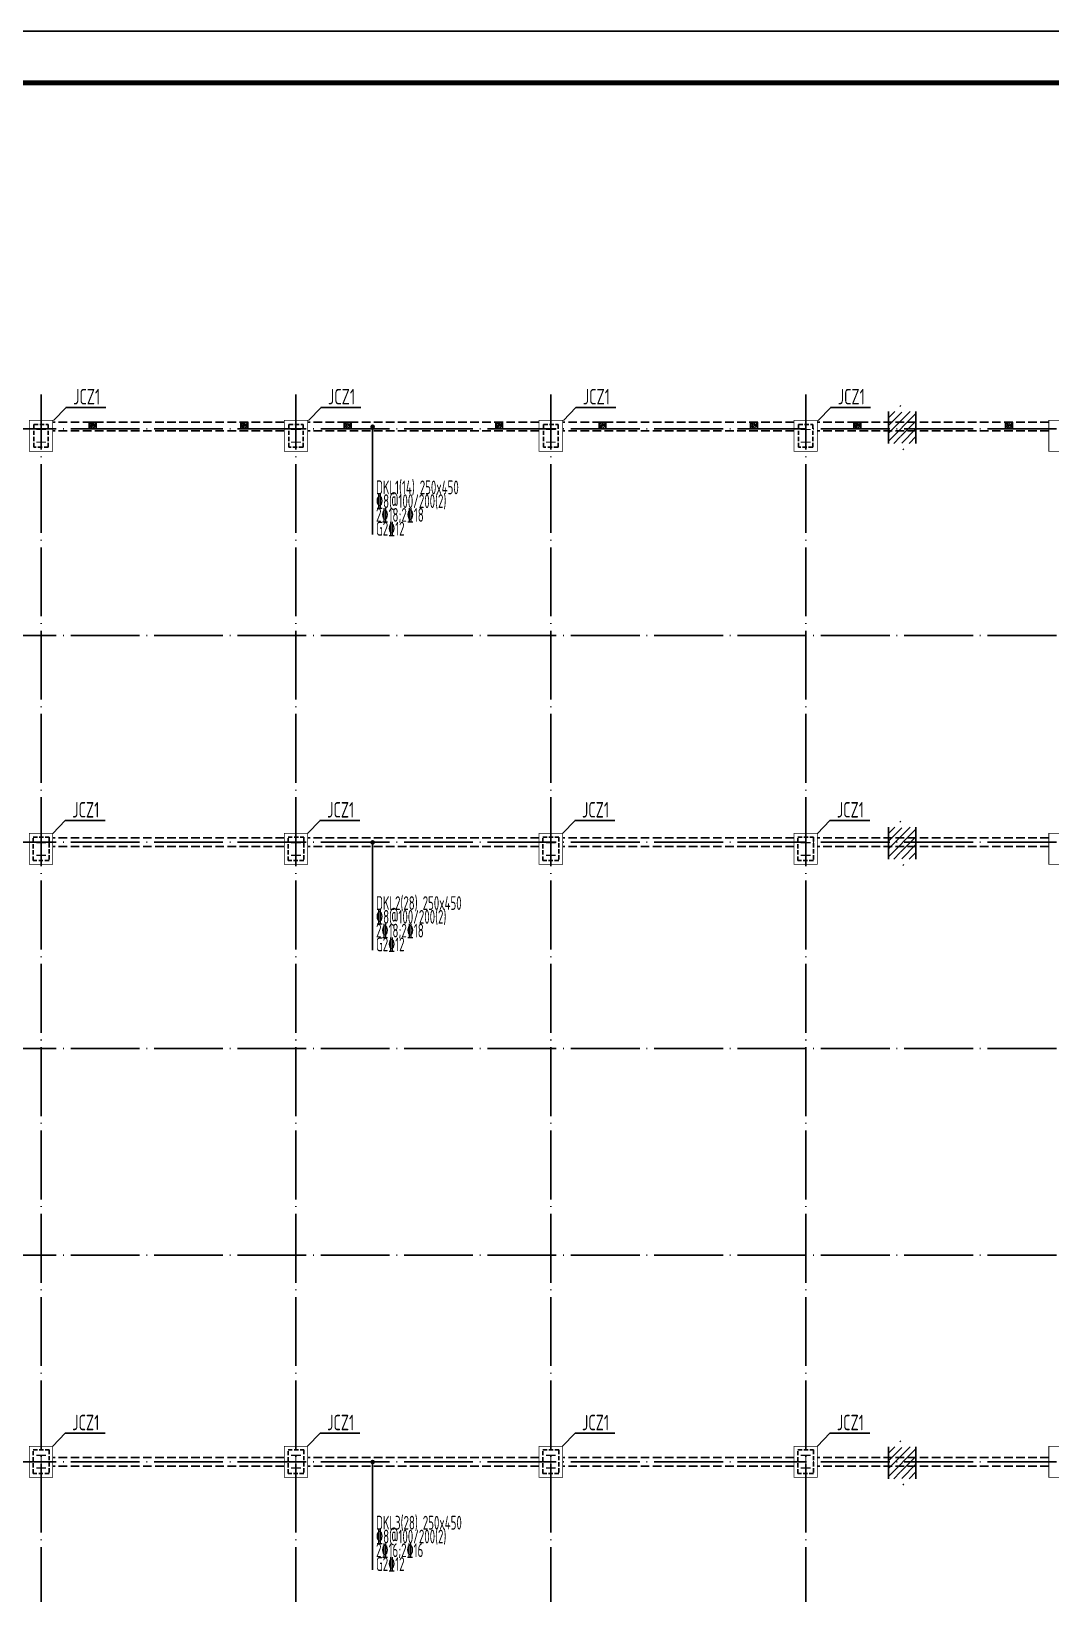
# Model space of a CAD drawing. Extents: x 8844666 to 9156203, y 1662182 to 2655606.
# Drawn here: x 8946904 to 8976504, y 2409792 to 2455181 of the extents above; entities that cross this region are included whole.
import ezdxf

# ---------------------------------------------------------------- set-up
doc = ezdxf.new("R2010")
doc.units = 0
doc.header["$LTSCALE"] = 1000
doc.header["$MEASUREMENT"] = 0
doc.linetypes.add('DASH', pattern=[0.35, 0.25, -0.1])
doc.linetypes.add('DOTE', pattern=[2.42, 2, -0.2, 0.02, -0.2])
doc.layers.get('0').update_dxf_attribs({"linetype": 'CONTINUOUS'})
for name, color, linetype in [('1000', 2, 'CONTINUOUS'), ('DOTE', 8, 'DOTE'), ('GZ', 3, 'CONTINUOUS'), ('PUB_TITLE', 4, 'CONTINUOUS'), ('一般文字', 6, 'CONTINUOUS'), ('柱', 2, 'CONTINUOUS'), ('柱集中标注', 2, 'CONTINUOUS'), ('梁', 4, 'CONTINUOUS'), ('梁集中标注', 150, 'CONTINUOUS')]:
    doc.layers.add(name, color=color, linetype=linetype)
doc.styles.add('TSSD_REIN', font='atssdeng.shx', dxfattribs={"width": 0.7, "bigfont": 'atssdchn.shx'})

# ---------------------------------------------------------------- blocks, each defined once
blk = doc.blocks.new('layisuixin-point')
blk.add_lwpolyline([(-0.25, 0, 0.5, 0.5, 1), (0.25, 0, 0.5, 0.5, 1)], format="xyseb", close=True)

msp = doc.modelspace()

# ---------------------------------------------------------------- hatches: boundary and pattern name
at = {"layer": 'DOTE', "linetype": 'ByBlock'}
h = msp.add_hatch(dxfattribs=at)
h.set_pattern_fill('ANSI31', color=6, scale=100, style=0)
h.set_pattern_definition([(45, (6141800.12, 1381950.41), (-112.2532015, 112.2532015), [])])
h.paths.add_polyline_path([(8972589.3, 2443577.2), (8972589.3, 2443777.2), (8971789.3, 2443777.2), (8971789.3, 2443577.2)])
h.paths.add_polyline_path([(8972589.3, 2443527.2), (8972589.3, 2443577.2), (8971789.3, 2443577.2), (8971789.3, 2443527.2)])
h.paths.add_polyline_path([(8972065.8, 2444135.4), (8971789.3, 2444135.4), (8971789.3, 2443777.2), (8972589.3, 2443777.2), (8972589.3, 2444135.4), (8972290.8, 2444135.4), (8972216.3, 2443925.4), (8972142.3, 2444345.4)])
h.paths.add_polyline_path([(8972290.8, 2443208.6), (8972589.3, 2443208.6), (8972589.3, 2443527.2), (8971789.3, 2443527.2), (8971789.3, 2443208.6), (8972065.8, 2443208.6), (8972142.3, 2443418.6), (8972216.3, 2442998.6)])
h = msp.add_hatch(dxfattribs=at)
h.set_pattern_fill('ANSI31', color=6, scale=100, style=0)
h.set_pattern_definition([(45, (6141800.12, 1369875.41), (-112.2532015, 112.2532015), [])])
h.paths.add_polyline_path([(8972589.3, 2431502.2), (8972589.3, 2431702.2), (8971789.3, 2431702.2), (8971789.3, 2431502.2)])
h.paths.add_polyline_path([(8972589.3, 2431452.2), (8972589.3, 2431502.2), (8971789.3, 2431502.2), (8971789.3, 2431452.2)])
h.paths.add_polyline_path([(8972065.8, 2432060.4), (8971789.3, 2432060.4), (8971789.3, 2431702.2), (8972589.3, 2431702.2), (8972589.3, 2432060.4), (8972290.8, 2432060.4), (8972216.3, 2431850.4), (8972142.3, 2432270.4)])
h.paths.add_polyline_path([(8972290.8, 2431133.6), (8972589.3, 2431133.6), (8972589.3, 2431452.2), (8971789.3, 2431452.2), (8971789.3, 2431133.6), (8972065.8, 2431133.6), (8972142.3, 2431343.6), (8972216.3, 2430923.6)])
h = msp.add_hatch(dxfattribs=at)
h.set_pattern_fill('ANSI31', color=6, scale=100, style=0)
h.set_pattern_definition([(45, (6141800.12, 1351875.41), (-112.2532015, 112.2532015), [])])
h.paths.add_polyline_path([(8972589.3, 2413502.2), (8972589.3, 2413702.2), (8971789.3, 2413702.2), (8971789.3, 2413502.2)])
h.paths.add_polyline_path([(8972589.3, 2413452.2), (8972589.3, 2413502.2), (8971789.3, 2413502.2), (8971789.3, 2413452.2)])
h.paths.add_polyline_path([(8972065.8, 2414060.4), (8971789.3, 2414060.4), (8971789.3, 2413702.2), (8972589.3, 2413702.2), (8972589.3, 2414060.4), (8972290.8, 2414060.4), (8972216.3, 2413850.4), (8972142.3, 2414270.4)])
h.paths.add_polyline_path([(8972290.8, 2413133.6), (8972589.3, 2413133.6), (8972589.3, 2413452.2), (8971789.3, 2413452.2), (8971789.3, 2413133.6), (8972065.8, 2413133.6), (8972142.3, 2413343.6), (8972216.3, 2412923.6)])
at = {"layer": 'GZ'}
h = msp.add_hatch(dxfattribs=at)
h.set_pattern_fill('钢筋混凝土', color=256, scale=20, style=0)
h.set_pattern_definition([(45, (689370.886, 240480.097), (-35.35533906, 35.35533906), []), (50, (689370.89, 240480.1), (143.4520365, -12.550427), [15, -165]), (355, (689370.89, 240480.1), (-27.7502667, 150.4384267), [12, -132]), (100.4514, (689382.84, 240479.05), (115.7018763, 137.8879084), [12.748038, -140.2284224]), (46.1842, (689370.89, 240520.1), (213.4482097, -33.103803), [22.5, -247.5]), (96.6356, (689388.67, 240517.34), (186.932541, 194.823574), [19.1220576, -210.3426]), (351.1842, (689370.89, 240520.1), (186.932389, 194.82372), [18, -198]), (21, (689390.89, 240510.1), (119.3814104, -80.5237781), [15, -165]), (326, (689390.89, 240510.1), (48.6630664, 145.030009), [12, -132]), (71.4514, (689400.83, 240503.39), (168.0445257, 64.5060993), [12.748038, -140.2284224]), (37.5, (689370.886, 240480.097), (2.43197106, 66.57877077), [0, -130.4, 0, -134, 0, -132.5]), (7.5, (689370.886, 240480.1), (52.6139075, 78.8823424), [0, -76.4, 0, -127.4, 0, -50.5]), (327.5, (689326.286, 240480.097), (106.76448723, -4.51097435), [0, -50, 0, -156, 0, -207]), (317.5, (689306.29, 240480.1), (116.6372339, 20.0209965), [0, -65, 0, -103.6, 0, -147])])
h.paths.add_polyline_path([(8948589.3, 2443828.3), (8948789.3, 2443828.3), (8948789.3, 2443628.3), (8948589.3, 2443628.3)])
h = msp.add_hatch(dxfattribs=at)
h.set_pattern_fill('钢筋混凝土', color=256, scale=20, style=0)
h.set_pattern_definition([(45, (693770.94, 240480.093), (-35.35533906, 35.35533906), []), (50, (693770.94, 240480.09), (143.4520365, -12.550427), [15, -165]), (355, (693770.94, 240480.1), (-27.7502667, 150.4384267), [12, -132]), (100.4514, (693782.9, 240479.05), (115.7018763, 137.8879084), [12.748038, -140.2284224]), (46.1842, (693770.94, 240520.1), (213.4482097, -33.103803), [22.5, -247.5]), (96.6356, (693788.73, 240517.33), (186.932541, 194.823574), [19.1220576, -210.3426]), (351.1842, (693770.94, 240520.1), (186.932389, 194.82372), [18, -198]), (21, (693790.94, 240510.09), (119.3814104, -80.5237781), [15, -165]), (326, (693790.94, 240510.1), (48.6630664, 145.030009), [12, -132]), (71.4514, (693800.89, 240503.38), (168.0445257, 64.5060993), [12.748038, -140.2284224]), (37.5, (693770.94, 240480.093), (2.43197106, 66.57877077), [0, -130.4, 0, -134, 0, -132.5]), (7.5, (693770.94, 240480.09), (52.6139075, 78.8823424), [0, -76.4, 0, -127.4, 0, -50.5]), (327.5, (693726.34, 240480.093), (106.76448723, -4.51097435), [0, -50, 0, -156, 0, -207]), (317.5, (693706.34, 240480.09), (116.6372339, 20.0209965), [0, -65, 0, -103.6, 0, -147])])
h.paths.add_polyline_path([(8952989.3, 2443828.3), (8953189.4, 2443828.3), (8953189.4, 2443628.3), (8952989.3, 2443628.3)])
h = msp.add_hatch(dxfattribs=at)
h.set_pattern_fill('钢筋混凝土', color=256, scale=20, style=0)
h.set_pattern_definition([(45, (696770.886, 240480.097), (-35.35533906, 35.35533906), []), (50, (696770.89, 240480.1), (143.4520365, -12.550427), [15, -165]), (355, (696770.89, 240480.1), (-27.7502667, 150.4384267), [12, -132]), (100.4514, (696782.84, 240479.05), (115.7018763, 137.8879084), [12.748038, -140.2284224]), (46.1842, (696770.89, 240520.1), (213.4482097, -33.103803), [22.5, -247.5]), (96.6356, (696788.67, 240517.34), (186.932541, 194.823574), [19.1220576, -210.3426]), (351.1842, (696770.89, 240520.1), (186.932389, 194.82372), [18, -198]), (21, (696790.89, 240510.1), (119.3814104, -80.5237781), [15, -165]), (326, (696790.89, 240510.1), (48.6630664, 145.030009), [12, -132]), (71.4514, (696800.83, 240503.39), (168.0445257, 64.5060993), [12.748038, -140.2284224]), (37.5, (696770.886, 240480.097), (2.43197106, 66.57877077), [0, -130.4, 0, -134, 0, -132.5]), (7.5, (696770.886, 240480.1), (52.6139075, 78.8823424), [0, -76.4, 0, -127.4, 0, -50.5]), (327.5, (696726.286, 240480.097), (106.76448723, -4.51097435), [0, -50, 0, -156, 0, -207]), (317.5, (696706.29, 240480.1), (116.6372339, 20.0209965), [0, -65, 0, -103.6, 0, -147])])
h.paths.add_polyline_path([(8955989.3, 2443828.3), (8956189.3, 2443828.3), (8956189.3, 2443628.3), (8955989.3, 2443628.3)])
h = msp.add_hatch(dxfattribs=at)
h.set_pattern_fill('钢筋混凝土', color=256, scale=20, style=0)
h.set_pattern_definition([(45, (701170.94, 240480.093), (-35.35533906, 35.35533906), []), (50, (701170.94, 240480.09), (143.4520365, -12.550427), [15, -165]), (355, (701170.94, 240480.1), (-27.7502667, 150.4384267), [12, -132]), (100.4514, (701182.9, 240479.05), (115.7018763, 137.8879084), [12.748038, -140.2284224]), (46.1842, (701170.94, 240520.1), (213.4482097, -33.103803), [22.5, -247.5]), (96.6356, (701188.73, 240517.33), (186.932541, 194.823574), [19.1220576, -210.3426]), (351.1842, (701170.94, 240520.1), (186.932389, 194.82372), [18, -198]), (21, (701190.94, 240510.09), (119.3814104, -80.5237781), [15, -165]), (326, (701190.94, 240510.1), (48.6630664, 145.030009), [12, -132]), (71.4514, (701200.89, 240503.38), (168.0445257, 64.5060993), [12.748038, -140.2284224]), (37.5, (701170.94, 240480.093), (2.43197106, 66.57877077), [0, -130.4, 0, -134, 0, -132.5]), (7.5, (701170.94, 240480.09), (52.6139075, 78.8823424), [0, -76.4, 0, -127.4, 0, -50.5]), (327.5, (701126.34, 240480.093), (106.76448723, -4.51097435), [0, -50, 0, -156, 0, -207]), (317.5, (701106.34, 240480.09), (116.6372339, 20.0209965), [0, -65, 0, -103.6, 0, -147])])
h.paths.add_polyline_path([(8960389.3, 2443828.3), (8960589.4, 2443828.3), (8960589.4, 2443628.3), (8960389.3, 2443628.3)])
h = msp.add_hatch(dxfattribs=at)
h.set_pattern_fill('钢筋混凝土', color=256, scale=20, style=0)
h.set_pattern_definition([(45, (704170.886, 240480.097), (-35.35533906, 35.35533906), []), (50, (704170.89, 240480.1), (143.4520365, -12.550427), [15, -165]), (355, (704170.89, 240480.1), (-27.7502667, 150.4384267), [12, -132]), (100.4514, (704182.84, 240479.05), (115.7018763, 137.8879084), [12.748038, -140.2284224]), (46.1842, (704170.89, 240520.1), (213.4482097, -33.103803), [22.5, -247.5]), (96.6356, (704188.67, 240517.34), (186.932541, 194.823574), [19.1220576, -210.3426]), (351.1842, (704170.89, 240520.1), (186.932389, 194.82372), [18, -198]), (21, (704190.89, 240510.1), (119.3814104, -80.5237781), [15, -165]), (326, (704190.89, 240510.1), (48.6630664, 145.030009), [12, -132]), (71.4514, (704200.83, 240503.39), (168.0445257, 64.5060993), [12.748038, -140.2284224]), (37.5, (704170.886, 240480.097), (2.43197106, 66.57877077), [0, -130.4, 0, -134, 0, -132.5]), (7.5, (704170.886, 240480.1), (52.6139075, 78.8823424), [0, -76.4, 0, -127.4, 0, -50.5]), (327.5, (704126.286, 240480.097), (106.76448723, -4.51097435), [0, -50, 0, -156, 0, -207]), (317.5, (704106.29, 240480.1), (116.6372339, 20.0209965), [0, -65, 0, -103.6, 0, -147])])
h.paths.add_polyline_path([(8963389.3, 2443828.3), (8963589.3, 2443828.3), (8963589.3, 2443628.3), (8963389.3, 2443628.3)])
h = msp.add_hatch(dxfattribs=at)
h.set_pattern_fill('钢筋混凝土', color=256, scale=20, style=0)
h.set_pattern_definition([(45, (708570.94, 240480.093), (-35.35533906, 35.35533906), []), (50, (708570.94, 240480.09), (143.4520365, -12.550427), [15, -165]), (355, (708570.94, 240480.1), (-27.7502667, 150.4384267), [12, -132]), (100.4514, (708582.9, 240479.05), (115.7018763, 137.8879084), [12.748038, -140.2284224]), (46.1842, (708570.94, 240520.1), (213.4482097, -33.103803), [22.5, -247.5]), (96.6356, (708588.73, 240517.33), (186.932541, 194.823574), [19.1220576, -210.3426]), (351.1842, (708570.94, 240520.1), (186.932389, 194.82372), [18, -198]), (21, (708590.94, 240510.09), (119.3814104, -80.5237781), [15, -165]), (326, (708590.94, 240510.1), (48.6630664, 145.030009), [12, -132]), (71.4514, (708600.89, 240503.38), (168.0445257, 64.5060993), [12.748038, -140.2284224]), (37.5, (708570.94, 240480.093), (2.43197106, 66.57877077), [0, -130.4, 0, -134, 0, -132.5]), (7.5, (708570.94, 240480.09), (52.6139075, 78.8823424), [0, -76.4, 0, -127.4, 0, -50.5]), (327.5, (708526.34, 240480.093), (106.76448723, -4.51097435), [0, -50, 0, -156, 0, -207]), (317.5, (708506.34, 240480.09), (116.6372339, 20.0209965), [0, -65, 0, -103.6, 0, -147])])
h.paths.add_polyline_path([(8967789.3, 2443828.3), (8967989.4, 2443828.3), (8967989.4, 2443628.3), (8967789.3, 2443628.3)])
h = msp.add_hatch(dxfattribs=at)
h.set_pattern_fill('钢筋混凝土', color=256, scale=20, style=0)
h.set_pattern_definition([(45, (711570.886, 240480.097), (-35.35533906, 35.35533906), []), (50, (711570.89, 240480.1), (143.4520365, -12.550427), [15, -165]), (355, (711570.89, 240480.1), (-27.7502667, 150.4384267), [12, -132]), (100.4514, (711582.84, 240479.05), (115.7018763, 137.8879084), [12.748038, -140.2284224]), (46.1842, (711570.89, 240520.1), (213.4482097, -33.103803), [22.5, -247.5]), (96.6356, (711588.67, 240517.34), (186.932541, 194.823574), [19.1220576, -210.3426]), (351.1842, (711570.89, 240520.1), (186.932389, 194.82372), [18, -198]), (21, (711590.89, 240510.1), (119.3814104, -80.5237781), [15, -165]), (326, (711590.89, 240510.1), (48.6630664, 145.030009), [12, -132]), (71.4514, (711600.83, 240503.39), (168.0445257, 64.5060993), [12.748038, -140.2284224]), (37.5, (711570.886, 240480.097), (2.43197106, 66.57877077), [0, -130.4, 0, -134, 0, -132.5]), (7.5, (711570.886, 240480.1), (52.6139075, 78.8823424), [0, -76.4, 0, -127.4, 0, -50.5]), (327.5, (711526.286, 240480.097), (106.76448723, -4.51097435), [0, -50, 0, -156, 0, -207]), (317.5, (711506.29, 240480.1), (116.6372339, 20.0209965), [0, -65, 0, -103.6, 0, -147])])
h.paths.add_polyline_path([(8970789.3, 2443828.3), (8970989.3, 2443828.3), (8970989.3, 2443628.3), (8970789.3, 2443628.3)])
h = msp.add_hatch(dxfattribs=at)
h.set_pattern_fill('钢筋混凝土', color=256, scale=20, style=0)
h.set_pattern_definition([(45, (715970.94, 240480.093), (-35.35533906, 35.35533906), []), (50, (715970.94, 240480.09), (143.4520365, -12.550427), [15, -165]), (355, (715970.94, 240480.1), (-27.7502667, 150.4384267), [12, -132]), (100.4514, (715982.9, 240479.05), (115.7018763, 137.8879084), [12.748038, -140.2284224]), (46.1842, (715970.94, 240520.1), (213.4482097, -33.103803), [22.5, -247.5]), (96.6356, (715988.73, 240517.33), (186.932541, 194.823574), [19.1220576, -210.3426]), (351.1842, (715970.94, 240520.1), (186.932389, 194.82372), [18, -198]), (21, (715990.94, 240510.09), (119.3814104, -80.5237781), [15, -165]), (326, (715990.94, 240510.1), (48.6630664, 145.030009), [12, -132]), (71.4514, (716000.89, 240503.38), (168.0445257, 64.5060993), [12.748038, -140.2284224]), (37.5, (715970.94, 240480.093), (2.43197106, 66.57877077), [0, -130.4, 0, -134, 0, -132.5]), (7.5, (715970.94, 240480.09), (52.6139075, 78.8823424), [0, -76.4, 0, -127.4, 0, -50.5]), (327.5, (715926.34, 240480.093), (106.76448723, -4.51097435), [0, -50, 0, -156, 0, -207]), (317.5, (715906.34, 240480.09), (116.6372339, 20.0209965), [0, -65, 0, -103.6, 0, -147])])
h.paths.add_polyline_path([(8975189.3, 2443828.3), (8975389.4, 2443828.3), (8975389.4, 2443628.3), (8975189.3, 2443628.3)])
at = {"layer": '柱'}
for points in [[(8947329.3, 2443228.3), (8947049.3, 2443228.3), (8947049.3, 2443260.3), (8947177.3, 2443260.3), (8947177.3, 2443596.3), (8947049.3, 2443596.3), (8947049.3, 2443628.3), (8947329.3, 2443628.3), (8947329.3, 2443596.3), (8947201.3, 2443596.3), (8947201.3, 2443260.3), (8947329.3, 2443260.3)], [(8954729.3, 2443228.3), (8954449.3, 2443228.3), (8954449.3, 2443260.3), (8954577.3, 2443260.3), (8954577.3, 2443596.3), (8954449.3, 2443596.3), (8954449.3, 2443628.3), (8954729.3, 2443628.3), (8954729.3, 2443596.3), (8954601.3, 2443596.3), (8954601.3, 2443260.3), (8954729.3, 2443260.3)], [(8962129.3, 2443228.3), (8961849.3, 2443228.3), (8961849.3, 2443260.3), (8961977.3, 2443260.3), (8961977.3, 2443596.3), (8961849.3, 2443596.3), (8961849.3, 2443628.3), (8962129.3, 2443628.3), (8962129.3, 2443596.3), (8962001.3, 2443596.3), (8962001.3, 2443260.3), (8962129.3, 2443260.3)], [(8969529.3, 2443228.3), (8969249.3, 2443228.3), (8969249.3, 2443260.3), (8969377.3, 2443260.3), (8969377.3, 2443596.3), (8969249.3, 2443596.3), (8969249.3, 2443628.3), (8969529.3, 2443628.3), (8969529.3, 2443596.3), (8969401.3, 2443596.3), (8969401.3, 2443260.3), (8969529.3, 2443260.3)], [(8947329.3, 2431228.3), (8947049.3, 2431228.3), (8947049.3, 2431260.3), (8947177.3, 2431260.3), (8947177.3, 2431596.3), (8947049.3, 2431596.3), (8947049.3, 2431628.3), (8947329.3, 2431628.3), (8947329.3, 2431596.3), (8947201.3, 2431596.3), (8947201.3, 2431260.3), (8947329.3, 2431260.3)], [(8954729.3, 2431228.3), (8954449.3, 2431228.3), (8954449.3, 2431260.3), (8954577.3, 2431260.3), (8954577.3, 2431596.3), (8954449.3, 2431596.3), (8954449.3, 2431628.3), (8954729.3, 2431628.3), (8954729.3, 2431596.3), (8954601.3, 2431596.3), (8954601.3, 2431260.3), (8954729.3, 2431260.3)], [(8962129.3, 2431228.3), (8961849.3, 2431228.3), (8961849.3, 2431260.3), (8961977.3, 2431260.3), (8961977.3, 2431596.3), (8961849.3, 2431596.3), (8961849.3, 2431628.3), (8962129.3, 2431628.3), (8962129.3, 2431596.3), (8962001.3, 2431596.3), (8962001.3, 2431260.3), (8962129.3, 2431260.3)], [(8969529.3, 2431228.3), (8969249.3, 2431228.3), (8969249.3, 2431260.3), (8969377.3, 2431260.3), (8969377.3, 2431596.3), (8969249.3, 2431596.3), (8969249.3, 2431628.3), (8969529.3, 2431628.3), (8969529.3, 2431596.3), (8969401.3, 2431596.3), (8969401.3, 2431260.3), (8969529.3, 2431260.3)], [(8947329.3, 2413428.3), (8947049.3, 2413428.3), (8947049.3, 2413460.3), (8947177.3, 2413460.3), (8947177.3, 2413796.3), (8947049.3, 2413796.3), (8947049.3, 2413828.3), (8947329.3, 2413828.3), (8947329.3, 2413796.3), (8947201.3, 2413796.3), (8947201.3, 2413460.3), (8947329.3, 2413460.3)], [(8954729.3, 2413428.3), (8954449.3, 2413428.3), (8954449.3, 2413460.3), (8954577.3, 2413460.3), (8954577.3, 2413796.3), (8954449.3, 2413796.3), (8954449.3, 2413828.3), (8954729.3, 2413828.3), (8954729.3, 2413796.3), (8954601.3, 2413796.3), (8954601.3, 2413460.3), (8954729.3, 2413460.3)], [(8962129.3, 2413428.3), (8961849.3, 2413428.3), (8961849.3, 2413460.3), (8961977.3, 2413460.3), (8961977.3, 2413796.3), (8961849.3, 2413796.3), (8961849.3, 2413828.3), (8962129.3, 2413828.3), (8962129.3, 2413796.3), (8962001.3, 2413796.3), (8962001.3, 2413460.3), (8962129.3, 2413460.3)], [(8969529.3, 2413428.3), (8969249.3, 2413428.3), (8969249.3, 2413460.3), (8969377.3, 2413460.3), (8969377.3, 2413796.3), (8969249.3, 2413796.3), (8969249.3, 2413828.3), (8969529.3, 2413828.3), (8969529.3, 2413796.3), (8969401.3, 2413796.3), (8969401.3, 2413460.3), (8969529.3, 2413460.3)]]:
    msp.add_hatch(color=2, dxfattribs=at).paths.add_polyline_path(points)

# ---------------------------------------------------------------- linework, layer by layer
at = {"layer": '1000', "color": 3, "linetype": 'DASH', "ltscale": 0.5}
for points in [[(8946979.3, 2443753.3), (8947399.3, 2443753.3), (8947399.3, 2443103.3), (8946979.3, 2443103.3)], [(8954379.3, 2443753.3), (8954799.3, 2443753.3), (8954799.3, 2443103.3), (8954379.3, 2443103.3)], [(8961779.3, 2443753.3), (8962199.3, 2443753.3), (8962199.3, 2443103.3), (8961779.3, 2443103.3)], [(8969179.3, 2443753.3), (8969599.3, 2443753.3), (8969599.3, 2443103.3), (8969179.3, 2443103.3)], [(8946959.3, 2431768.3), (8947419.3, 2431768.3), (8947419.3, 2431088.3), (8946959.3, 2431088.3)], [(8954359.3, 2431768.3), (8954819.3, 2431768.3), (8954819.3, 2431088.3), (8954359.3, 2431088.3)], [(8961759.3, 2431768.3), (8962219.3, 2431768.3), (8962219.3, 2431088.3), (8961759.3, 2431088.3)], [(8969159.3, 2431768.3), (8969619.3, 2431768.3), (8969619.3, 2431088.3), (8969159.3, 2431088.3)], [(8946959.3, 2413968.3), (8947419.3, 2413968.3), (8947419.3, 2413288.3), (8946959.3, 2413288.3)], [(8954359.3, 2413968.3), (8954819.3, 2413968.3), (8954819.3, 2413288.3), (8954359.3, 2413288.3)], [(8961759.3, 2413968.3), (8962219.3, 2413968.3), (8962219.3, 2413288.3), (8961759.3, 2413288.3)], [(8969159.3, 2413968.3), (8969619.3, 2413968.3), (8969619.3, 2413288.3), (8969159.3, 2413288.3)]]:
    msp.add_lwpolyline(points, close=True, dxfattribs=at)
at = {"layer": 'DOTE'}
for p, q in [((8947189.3, 2394628.3), (8947189.3, 2444628.3)), ((8954589.3, 2394628.3), (8954589.3, 2444628.3)), ((8961989.3, 2394628.3), (8961989.3, 2444628.3)), ((8969389.3, 2394628.3), (8969389.3, 2444628.3)), ((8916589.3, 2443628.3), (9125789.3, 2443628.3)), ((8916589.3, 2437628.3), (9125789.3, 2437628.3)), ((8916589.3, 2431628.3), (9125789.3, 2431628.3)), ((8916589.3, 2425628.3), (9125789.3, 2425628.3)), ((8916589.3, 2419628.3), (9125789.3, 2419628.3)), ((8916589.3, 2413628.3), (9125789.3, 2413628.3))]:
    msp.add_line(p, q, dxfattribs=at)
at = {"layer": 'DOTE', "color": 6, "linetype": 'ByBlock'}
for p, q in [((8971789.3, 2443208.6), (8971789.3, 2444135.4)), ((8972589.3, 2443208.6), (8972589.3, 2444135.4)), ((8971789.3, 2431133.6), (8971789.3, 2432060.4)), ((8972589.3, 2431133.6), (8972589.3, 2432060.4)), ((8971789.3, 2413133.6), (8971789.3, 2414060.4)), ((8972589.3, 2413133.6), (8972589.3, 2414060.4))]:
    msp.add_line(p, q, dxfattribs=at)
at = {"layer": 'GZ'}
for points in [[(8948589.3, 2443828.3), (8948789.3, 2443828.3), (8948789.3, 2443628.3), (8948589.3, 2443628.3)], [(8952989.3, 2443828.3), (8953189.4, 2443828.3), (8953189.4, 2443628.3), (8952989.3, 2443628.3)], [(8955989.3, 2443828.3), (8956189.3, 2443828.3), (8956189.3, 2443628.3), (8955989.3, 2443628.3)], [(8960389.3, 2443828.3), (8960589.4, 2443828.3), (8960589.4, 2443628.3), (8960389.3, 2443628.3)], [(8963389.3, 2443828.3), (8963589.3, 2443828.3), (8963589.3, 2443628.3), (8963389.3, 2443628.3)], [(8967789.3, 2443828.3), (8967989.4, 2443828.3), (8967989.4, 2443628.3), (8967789.3, 2443628.3)], [(8970789.3, 2443828.3), (8970989.3, 2443828.3), (8970989.3, 2443628.3), (8970789.3, 2443628.3)], [(8975189.3, 2443828.3), (8975389.4, 2443828.3), (8975389.4, 2443628.3), (8975189.3, 2443628.3)]]:
    msp.add_lwpolyline(points, close=True, dxfattribs=at)
at = {"layer": 'PUB_TITLE'}
msp.add_lwpolyline([(8903902.8, 2366081.4), (9156202.8, 2366081.4), (9156202.8, 2455181.4), (8903902.8, 2455181.4)], close=True, dxfattribs=at)
at = {"layer": 'PUB_TITLE', "const_width": 150}
msp.add_lwpolyline([(8907652.8, 2367581.4), (9154702.8, 2367581.4), (9154702.8, 2453681.4), (8907652.8, 2453681.4)], close=True, dxfattribs=at)
at = {"layer": '一般文字', "color": 6}
for points in [[(8947554.3, 2443878.3), (8947917, 2444255.1), (8949073.6, 2444255.1)], [(8954954.3, 2443878.3), (8955317, 2444255.1), (8956473.6, 2444255.1)], [(8962354.3, 2443878.3), (8962717, 2444255.1), (8963873.6, 2444255.1)], [(8969754.3, 2443878.3), (8970117, 2444255.1), (8971273.6, 2444255.1)], [(8947529.3, 2431878.3), (8947892, 2432255.1), (8949048.6, 2432255.1)], [(8954929.3, 2431878.3), (8955292, 2432255.1), (8956448.6, 2432255.1)], [(8962329.3, 2431878.3), (8962692, 2432255.1), (8963848.6, 2432255.1)], [(8969729.3, 2431878.3), (8970092, 2432255.1), (8971248.6, 2432255.1)], [(8947529.3, 2414078.3), (8947892, 2414455.1), (8949048.6, 2414455.1)], [(8954929.3, 2414078.3), (8955292, 2414455.1), (8956448.6, 2414455.1)], [(8962329.3, 2414078.3), (8962692, 2414455.1), (8963848.6, 2414455.1)], [(8969729.3, 2414078.3), (8970092, 2414455.1), (8971248.6, 2414455.1)]]:
    msp.add_lwpolyline(points, dxfattribs=at)
at = {"layer": '柱', "color": 2, "const_width": 5}
for points in [[(8947329.3, 2443228.3), (8947049.3, 2443228.3), (8947049.3, 2443260.3), (8947177.3, 2443260.3), (8947177.3, 2443596.3), (8947049.3, 2443596.3), (8947049.3, 2443628.3), (8947329.3, 2443628.3), (8947329.3, 2443596.3), (8947201.3, 2443596.3), (8947201.3, 2443260.3), (8947329.3, 2443260.3)], [(8954729.3, 2443228.3), (8954449.3, 2443228.3), (8954449.3, 2443260.3), (8954577.3, 2443260.3), (8954577.3, 2443596.3), (8954449.3, 2443596.3), (8954449.3, 2443628.3), (8954729.3, 2443628.3), (8954729.3, 2443596.3), (8954601.3, 2443596.3), (8954601.3, 2443260.3), (8954729.3, 2443260.3)], [(8962129.3, 2443228.3), (8961849.3, 2443228.3), (8961849.3, 2443260.3), (8961977.3, 2443260.3), (8961977.3, 2443596.3), (8961849.3, 2443596.3), (8961849.3, 2443628.3), (8962129.3, 2443628.3), (8962129.3, 2443596.3), (8962001.3, 2443596.3), (8962001.3, 2443260.3), (8962129.3, 2443260.3)], [(8969529.3, 2443228.3), (8969249.3, 2443228.3), (8969249.3, 2443260.3), (8969377.3, 2443260.3), (8969377.3, 2443596.3), (8969249.3, 2443596.3), (8969249.3, 2443628.3), (8969529.3, 2443628.3), (8969529.3, 2443596.3), (8969401.3, 2443596.3), (8969401.3, 2443260.3), (8969529.3, 2443260.3)], [(8947329.3, 2431228.3), (8947049.3, 2431228.3), (8947049.3, 2431260.3), (8947177.3, 2431260.3), (8947177.3, 2431596.3), (8947049.3, 2431596.3), (8947049.3, 2431628.3), (8947329.3, 2431628.3), (8947329.3, 2431596.3), (8947201.3, 2431596.3), (8947201.3, 2431260.3), (8947329.3, 2431260.3)], [(8954729.3, 2431228.3), (8954449.3, 2431228.3), (8954449.3, 2431260.3), (8954577.3, 2431260.3), (8954577.3, 2431596.3), (8954449.3, 2431596.3), (8954449.3, 2431628.3), (8954729.3, 2431628.3), (8954729.3, 2431596.3), (8954601.3, 2431596.3), (8954601.3, 2431260.3), (8954729.3, 2431260.3)], [(8962129.3, 2431228.3), (8961849.3, 2431228.3), (8961849.3, 2431260.3), (8961977.3, 2431260.3), (8961977.3, 2431596.3), (8961849.3, 2431596.3), (8961849.3, 2431628.3), (8962129.3, 2431628.3), (8962129.3, 2431596.3), (8962001.3, 2431596.3), (8962001.3, 2431260.3), (8962129.3, 2431260.3)], [(8969529.3, 2431228.3), (8969249.3, 2431228.3), (8969249.3, 2431260.3), (8969377.3, 2431260.3), (8969377.3, 2431596.3), (8969249.3, 2431596.3), (8969249.3, 2431628.3), (8969529.3, 2431628.3), (8969529.3, 2431596.3), (8969401.3, 2431596.3), (8969401.3, 2431260.3), (8969529.3, 2431260.3)], [(8947329.3, 2413428.3), (8947049.3, 2413428.3), (8947049.3, 2413460.3), (8947177.3, 2413460.3), (8947177.3, 2413796.3), (8947049.3, 2413796.3), (8947049.3, 2413828.3), (8947329.3, 2413828.3), (8947329.3, 2413796.3), (8947201.3, 2413796.3), (8947201.3, 2413460.3), (8947329.3, 2413460.3)], [(8954729.3, 2413428.3), (8954449.3, 2413428.3), (8954449.3, 2413460.3), (8954577.3, 2413460.3), (8954577.3, 2413796.3), (8954449.3, 2413796.3), (8954449.3, 2413828.3), (8954729.3, 2413828.3), (8954729.3, 2413796.3), (8954601.3, 2413796.3), (8954601.3, 2413460.3), (8954729.3, 2413460.3)], [(8962129.3, 2413428.3), (8961849.3, 2413428.3), (8961849.3, 2413460.3), (8961977.3, 2413460.3), (8961977.3, 2413796.3), (8961849.3, 2413796.3), (8961849.3, 2413828.3), (8962129.3, 2413828.3), (8962129.3, 2413796.3), (8962001.3, 2413796.3), (8962001.3, 2413460.3), (8962129.3, 2413460.3)], [(8969529.3, 2413428.3), (8969249.3, 2413428.3), (8969249.3, 2413460.3), (8969377.3, 2413460.3), (8969377.3, 2413796.3), (8969249.3, 2413796.3), (8969249.3, 2413828.3), (8969529.3, 2413828.3), (8969529.3, 2413796.3), (8969401.3, 2413796.3), (8969401.3, 2413460.3), (8969529.3, 2413460.3)]]:
    msp.add_lwpolyline(points, close=True, dxfattribs=at)
at = {"layer": '柱集中标注', "color": 6, "const_width": 20}
for points in [[(8946849.3, 2443878.3), (8947529.3, 2443878.3), (8947529.3, 2442978.3), (8946849.3, 2442978.3)], [(8954249.3, 2443878.3), (8954929.3, 2443878.3), (8954929.3, 2442978.3), (8954249.3, 2442978.3)], [(8961649.3, 2443878.3), (8962329.3, 2443878.3), (8962329.3, 2442978.3), (8961649.3, 2442978.3)], [(8969049.3, 2443878.3), (8969729.3, 2443878.3), (8969729.3, 2442978.3), (8969049.3, 2442978.3)], [(8976449.3, 2443878.3), (8977129.3, 2443878.3), (8977129.3, 2442978.3), (8976449.3, 2442978.3)], [(8946849.3, 2431878.3), (8947529.3, 2431878.3), (8947529.3, 2430978.3), (8946849.3, 2430978.3)], [(8954249.3, 2431878.3), (8954929.3, 2431878.3), (8954929.3, 2430978.3), (8954249.3, 2430978.3)], [(8961649.3, 2431878.3), (8962329.3, 2431878.3), (8962329.3, 2430978.3), (8961649.3, 2430978.3)], [(8969049.3, 2431878.3), (8969729.3, 2431878.3), (8969729.3, 2430978.3), (8969049.3, 2430978.3)], [(8976449.3, 2431878.3), (8977129.3, 2431878.3), (8977129.3, 2430978.3), (8976449.3, 2430978.3)], [(8946849.3, 2414078.3), (8947529.3, 2414078.3), (8947529.3, 2413178.3), (8946849.3, 2413178.3)], [(8954249.3, 2414078.3), (8954929.3, 2414078.3), (8954929.3, 2413178.3), (8954249.3, 2413178.3)], [(8961649.3, 2414078.3), (8962329.3, 2414078.3), (8962329.3, 2413178.3), (8961649.3, 2413178.3)], [(8969049.3, 2414078.3), (8969729.3, 2414078.3), (8969729.3, 2413178.3), (8969049.3, 2413178.3)], [(8976449.3, 2414078.3), (8977129.3, 2414078.3), (8977129.3, 2413178.3), (8976449.3, 2413178.3)]]:
    msp.add_lwpolyline(points, close=True, dxfattribs=at)
at = {"layer": '梁', "color": 150, "linetype": 'DASH'}
for points in [[(8954249.3, 2443828.3), (8947529.3, 2443828.3)], [(8961649.3, 2443828.3), (8954929.3, 2443828.3)], [(8969049.3, 2443828.3), (8962329.3, 2443828.3)], [(8976449.3, 2443828.3), (8969729.3, 2443828.3)], [(8954249.3, 2443578.3), (8947529.3, 2443578.3)], [(8961649.3, 2443578.3), (8954929.3, 2443578.3)], [(8969049.3, 2443578.3), (8962329.3, 2443578.3)], [(8976449.3, 2443578.3), (8969729.3, 2443578.3)], [(8954249.3, 2431753.3), (8947529.3, 2431753.3)], [(8954249.3, 2431503.3), (8947529.3, 2431503.3)], [(8961649.3, 2431753.3), (8954929.3, 2431753.3)], [(8961649.3, 2431503.3), (8954929.3, 2431503.3)], [(8969049.3, 2431753.3), (8962329.3, 2431753.3)], [(8969049.3, 2431503.3), (8962329.3, 2431503.3)], [(8976449.3, 2431753.3), (8969729.3, 2431753.3)], [(8976449.3, 2431503.3), (8969729.3, 2431503.3)], [(8954249.3, 2413753.3), (8947529.3, 2413753.3)], [(8954249.3, 2413503.3), (8947529.3, 2413503.3)], [(8961649.3, 2413753.3), (8954929.3, 2413753.3)], [(8961649.3, 2413503.3), (8954929.3, 2413503.3)], [(8969049.3, 2413753.3), (8962329.3, 2413753.3)], [(8969049.3, 2413503.3), (8962329.3, 2413503.3)], [(8976449.3, 2413753.3), (8969729.3, 2413753.3)], [(8976449.3, 2413503.3), (8969729.3, 2413503.3)]]:
    msp.add_lwpolyline(points, dxfattribs=at)
at = {"layer": '梁集中标注', "linetype": 'Continuous', "ltscale": 1}
for p, q in [((8956815.9, 2443692.8), (8956815.9, 2440562.1)), ((8956815.9, 2431617.8), (8956815.9, 2428487.1)), ((8956815.9, 2413617.8), (8956815.9, 2410487.1))]:
    msp.add_line(p, q, dxfattribs=at)

# ---------------------------------------------------------------- block references
at = {"layer": '梁集中标注', "xscale": 132, "yscale": 132, "zscale": 132}
for p in [(8956815.9, 2443692.8), (8956815.9, 2431617.8), (8956815.9, 2413617.8)]:
    msp.add_blockref('layisuixin-point', p, dxfattribs=at)

# ---------------------------------------------------------------- texts
at = {"layer": '一般文字', "color": 6, "style": 'TSSD_REIN', "width": 0.7}
for p in [(8948120.1, 2444341.1), (8955520.1, 2444341.1), (8962920.1, 2444341.1), (8970320.1, 2444341.1), (8948095.1, 2432341.1), (8955495.1, 2432341.1), (8962895.1, 2432341.1), (8970295.1, 2432341.1), (8948095.1, 2414541.1), (8955495.1, 2414541.1), (8962895.1, 2414541.1), (8970295.1, 2414541.1)]:
    msp.add_text('JCZ1', height=450, dxfattribs=at).set_placement(p)
at = {"layer": '梁集中标注', "style": 'TSSD_REIN', "width": 0.6}
for s, p in [('DKL1(14) 250x450', (8956915.9, 2441731.3)), ('%%1328@100/200(2)', (8956915.9, 2441331.3)), ('2%%13218;2%%13218', (8956915.9, 2440931.3)), ('G2%%13212', (8956915.9, 2440531.3)), ('DKL2(28) 250x450', (8956915.9, 2429656.3)), ('%%1328@100/200(2)', (8956915.9, 2429256.3)), ('2%%13218;2%%13218', (8956915.9, 2428856.3)), ('G2%%13212', (8956915.9, 2428456.3)), ('DKL3(28) 250x450', (8956915.9, 2411656.3)), ('%%1328@100/200(2)', (8956915.9, 2411256.3)), ('2%%13216;2%%13216', (8956915.9, 2410856.3)), ('G2%%13212', (8956915.9, 2410456.3))]:
    msp.add_text(s, height=400, dxfattribs=at).set_placement(p)

doc.saveas('drawing.dxf')
